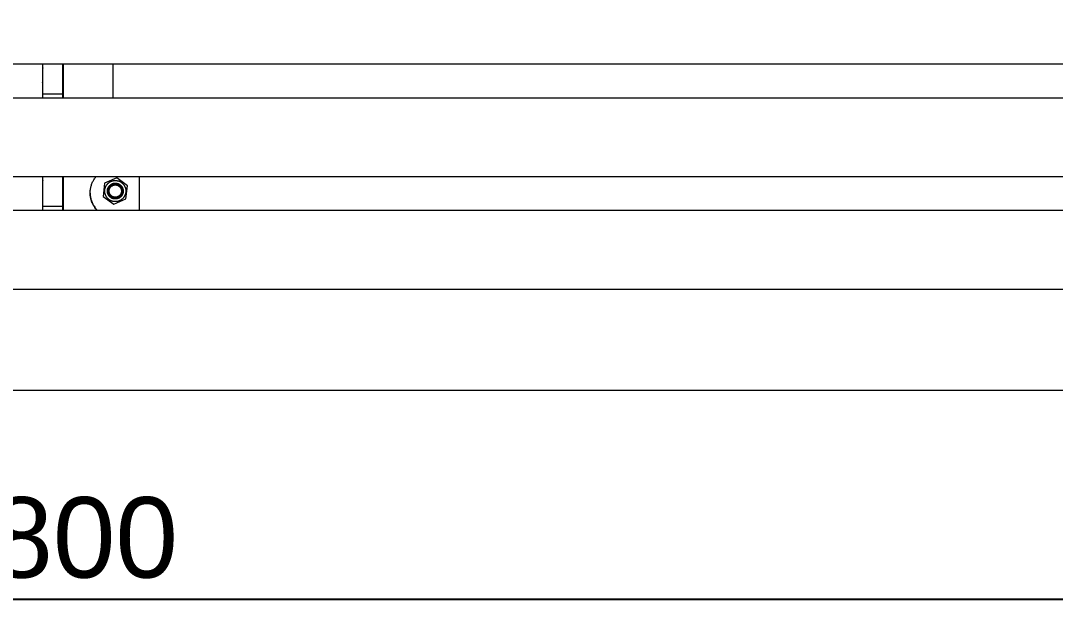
# Model space of a CAD drawing. Header units: millimetres. Extents: x -213 to 4577, y -424 to 2634.
# Drawn here: x 1015 to 1529, y 560 to 857 of the extents above; entities that cross this region are included whole.
import ezdxf

# ---------------------------------------------------------------- set-up
doc = ezdxf.new("R2010")
doc.units = ezdxf.units.MM
doc.layers.add('ZANO_R', color=7, linetype='Continuous', lineweight=0)
doc.layers.add('ZANO_W', color=1, linetype='Continuous', lineweight=0)
doc.styles.add('Arial', font='arial.ttf')
doc.styles.get("Standard").update_dxf_attribs({"font": 'ARIALUNI.TTF'})
doc.dimstyles.new('pl i ang', dxfattribs={"dimtxt": 50, "dimasz": 50, "dimexe": 1.25, "dimexo": 0.625, "dimgap": 10, "dimtad": 1, "dimtoh": 1, "dimtxsty": 'Standard', "dimcen": 2.5, "dimclrd": 1, "dimclre": 1, "dimclrt": 1, "dimadec": 0, "dimazin": 0, "dimtfac": 1, "dimtmove": 0, "dimatfit": 3, "dimfxl": 1, "dimarcsym": 1})

# ---------------------------------------------------------------- blocks, each defined once
blk = doc.blocks.new('*D433')
at = {"layer": 'ZANO_W', "color": 1, "lineweight": -2}
for p, q in [((130.92, 716.54), (130.92, 559.66)), ((1930.92, 716.44), (1930.92, 559.66)), ((170.92, 569.66), (1890.92, 569.66))]:
    blk.add_line(p, q, dxfattribs=at)
at = {"layer": 'ZANO_W', "color": 1}
for points in [[(170.92, 576.33), (170.92, 563), (130.92, 569.66)], [(1890.92, 563), (1890.92, 576.33), (1930.92, 569.66)]]:
    blk.add_solid(points, dxfattribs=at)
at = {"layer": 'ZANO_W', "color": 1, "insert": (1030.92, 600.09), "char_height": 40, "attachment_point": 5, "style": 'Arial'}
blk.add_mtext('1800', dxfattribs=at)

msp = doc.modelspace()

# ---------------------------------------------------------------- linework, layer by layer
at = {"layer": 'ZANO_R'}
for p, q in [((1927.92, 835.44), (133.92, 835.44)), ((1025.72, 835.44), (1025.72, 818.82)), ((1025.92, 833.64), (1025.92, 835.44)), ((1025.92, 833.64), (1025.92, 833.51)), ((1025.92, 823.52), (1025.92, 833.51)), ((1035.92, 833.64), (1035.92, 835.44)), ((1035.92, 833.51), (1035.92, 833.64)), ((1035.92, 823.52), (1035.92, 833.51)), ((1036.12, 818.82), (1036.12, 835.44)), ((1060.92, 818.82), (1060.92, 835.44)), ((1025.72, 826.44), (1025.74, 826.46)), ((1025.74, 826.46), (1025.77, 826.48)), ((1025.77, 826.48), (1025.79, 826.5)), ((1025.79, 826.5), (1025.82, 826.52)), ((1025.82, 826.52), (1025.84, 826.54)), ((1025.84, 826.54), (1025.87, 826.56)), ((1025.87, 826.56), (1025.89, 826.58)), ((1025.89, 826.58), (1025.92, 826.59)), ((1025.92, 820.65), (1025.92, 823.52)), ((1035.92, 826.59), (1035.95, 826.58)), ((1035.92, 820.65), (1035.92, 823.52)), ((1035.95, 826.58), (1035.97, 826.56)), ((1035.97, 826.56), (1036, 826.54)), ((1036, 826.54), (1036.03, 826.52)), ((1036.03, 826.52), (1036.05, 826.5)), ((1036.05, 826.5), (1036.07, 826.48)), ((1036.07, 826.48), (1036.1, 826.46)), ((1036.1, 826.46), (1036.12, 826.44)), ((133.92, 818.82), (1927.92, 818.82)), ((1025.92, 818.82), (1025.92, 820.65)), ((1035.92, 820.65), (1025.92, 820.65)), ((1035.92, 818.82), (1035.92, 820.65)), ((1927.92, 779.49), (133.92, 779.49)), ((1025.72, 779.49), (1025.72, 762.87)), ((1025.92, 777.71), (1025.92, 779.49)), ((1025.92, 777.71), (1025.92, 777.58)), ((1025.92, 767.59), (1025.92, 777.58)), ((1035.92, 777.71), (1035.92, 779.49)), ((1035.92, 777.58), (1035.92, 777.71)), ((1035.92, 767.59), (1035.92, 777.58)), ((1036.12, 762.87), (1036.12, 779.49)), ((1050.16, 775.75), (1050.32, 776.15)), ((1050.32, 776.15), (1050.49, 776.55)), ((1050.49, 776.55), (1050.67, 776.95)), ((1050.67, 776.95), (1050.86, 777.33)), ((1050.86, 777.33), (1051.07, 777.71)), ((1051.07, 777.71), (1051.29, 778.09)), ((1051.29, 778.09), (1051.53, 778.45)), ((1051.53, 778.45), (1051.78, 778.81)), ((1051.78, 778.81), (1052.04, 779.15)), ((1052.04, 779.15), (1052.31, 779.49)), ((1056.62, 776.32), (1055.91, 769.79)), ((1062.64, 778.97), (1056.62, 776.32)), ((1058.11, 776.05), (1058.24, 776.18)), ((1058.24, 776.18), (1058.37, 776.3)), ((1058.37, 776.3), (1058.51, 776.43)), ((1058.51, 776.43), (1058.65, 776.54)), ((1058.65, 776.54), (1058.79, 776.65)), ((1058.79, 776.65), (1058.94, 776.76)), ((1058.94, 776.76), (1059.09, 776.86)), ((1059.09, 776.86), (1059.24, 776.95)), ((1059.24, 776.95), (1059.4, 777.04)), ((1059.4, 777.04), (1059.56, 777.13)), ((1059.56, 777.13), (1059.72, 777.2)), ((1059.72, 777.2), (1059.89, 777.28)), ((1059.89, 777.28), (1060.06, 777.35)), ((1060.06, 777.35), (1060.23, 777.41)), ((1060.23, 777.41), (1060.4, 777.46)), ((1060.4, 777.46), (1060.58, 777.51)), ((1060.52, 776.12), (1060.65, 776.16)), ((1060.58, 777.51), (1060.75, 777.55)), ((1060.65, 776.16), (1060.78, 776.21)), ((1060.75, 777.55), (1060.93, 777.59)), ((1060.78, 776.21), (1060.91, 776.24)), ((1060.91, 776.24), (1061.04, 776.28)), ((1060.93, 777.59), (1061.11, 777.62)), ((1061.04, 776.28), (1061.18, 776.3)), ((1061.11, 777.62), (1061.29, 777.65)), ((1061.18, 776.3), (1061.31, 776.33)), ((1061.29, 777.65), (1061.47, 777.67)), ((1061.31, 776.33), (1061.45, 776.35)), ((1061.45, 776.35), (1061.58, 776.36)), ((1061.47, 777.67), (1061.65, 777.68)), ((1061.58, 776.36), (1061.72, 776.37)), ((1061.65, 777.68), (1061.83, 777.69)), ((1061.72, 776.37), (1061.85, 776.37)), ((1061.83, 777.69), (1062.01, 777.69)), ((1061.85, 776.37), (1061.99, 776.37)), ((1061.99, 776.37), (1062.12, 776.37)), ((1062.01, 777.69), (1062.19, 777.68)), ((1062.12, 776.37), (1062.26, 776.36)), ((1062.19, 777.68), (1062.37, 777.67)), ((1062.26, 776.36), (1062.39, 776.35)), ((1062.37, 777.67), (1062.55, 777.65)), ((1062.39, 776.35), (1062.53, 776.33)), ((1062.53, 776.33), (1062.66, 776.3)), ((1062.55, 777.65), (1062.73, 777.62)), ((1067.93, 775.08), (1062.64, 778.97)), ((1062.66, 776.3), (1062.8, 776.28)), ((1062.73, 777.62), (1062.91, 777.59)), ((1062.8, 776.28), (1062.93, 776.24)), ((1062.91, 777.59), (1063.09, 777.56)), ((1062.93, 776.24), (1063.06, 776.21)), ((1063.06, 776.21), (1063.19, 776.16)), ((1063.09, 777.56), (1063.26, 777.51)), ((1063.19, 776.16), (1063.32, 776.12)), ((1063.26, 777.51), (1063.44, 777.46)), ((1063.44, 777.46), (1063.61, 777.41)), ((1063.61, 777.41), (1063.78, 777.35)), ((1063.78, 777.35), (1063.95, 777.28)), ((1063.95, 777.28), (1064.12, 777.21)), ((1064.12, 777.21), (1064.28, 777.13)), ((1064.28, 777.13), (1064.44, 777.04)), ((1064.44, 777.04), (1064.6, 776.95)), ((1064.6, 776.95), (1064.75, 776.86)), ((1064.75, 776.86), (1064.9, 776.76)), ((1064.9, 776.76), (1065.05, 776.65)), ((1065.05, 776.65), (1065.19, 776.54)), ((1065.19, 776.54), (1065.33, 776.43)), ((1065.33, 776.43), (1065.47, 776.31)), ((1065.47, 776.31), (1065.6, 776.18)), ((1065.6, 776.18), (1065.73, 776.05)), ((1073.92, 762.87), (1073.92, 779.49)), ((1049.42, 771.5), (1049.43, 771.93)), ((1049.43, 771.07), (1049.42, 771.5)), ((1049.42, 771.41), (1049.44, 770.98)), ((1049.43, 771.93), (1049.45, 772.37)), ((1049.45, 770.63), (1049.43, 771.07)), ((1049.45, 772.37), (1049.49, 772.8)), ((1049.49, 772.8), (1049.54, 773.23)), ((1049.54, 773.23), (1049.61, 773.66)), ((1049.61, 773.66), (1049.69, 774.08)), ((1049.69, 774.08), (1049.79, 774.51)), ((1049.79, 774.51), (1049.9, 774.92)), ((1049.9, 774.92), (1050.02, 775.34)), ((1050.02, 775.34), (1050.16, 775.75)), ((1056.67, 772.62), (1056.68, 772.8)), ((1056.67, 772.44), (1056.67, 772.62)), ((1056.67, 772.25), (1056.67, 772.44)), ((1056.68, 772.07), (1056.67, 772.25)), ((1056.68, 772.8), (1056.7, 772.98)), ((1056.7, 771.89), (1056.68, 772.07)), ((1056.7, 772.98), (1056.72, 773.16)), ((1056.72, 771.71), (1056.7, 771.89)), ((1056.72, 773.16), (1056.75, 773.34)), ((1056.75, 771.53), (1056.72, 771.71)), ((1056.75, 773.34), (1056.78, 773.52)), ((1056.78, 771.36), (1056.75, 771.53)), ((1056.78, 773.52), (1056.82, 773.69)), ((1056.82, 771.18), (1056.78, 771.36)), ((1056.82, 773.69), (1056.87, 773.87)), ((1056.87, 771), (1056.82, 771.18)), ((1056.87, 773.87), (1056.92, 774.04)), ((1056.92, 770.83), (1056.87, 771)), ((1056.92, 774.04), (1056.98, 774.21)), ((1056.98, 774.21), (1057.04, 774.38)), ((1057.04, 774.38), (1057.11, 774.55)), ((1057.11, 774.55), (1057.19, 774.71)), ((1057.19, 774.71), (1057.27, 774.88)), ((1057.27, 774.88), (1057.36, 775.03)), ((1057.36, 775.03), (1057.45, 775.19)), ((1057.45, 775.19), (1057.55, 775.34)), ((1057.55, 775.34), (1057.65, 775.49)), ((1057.65, 775.49), (1057.76, 775.64)), ((1057.76, 775.64), (1057.87, 775.78)), ((1057.87, 775.78), (1057.99, 775.92)), ((1057.98, 772.44), (1057.99, 772.57)), ((1057.99, 772.3), (1057.98, 772.44)), ((1057.99, 775.92), (1058.11, 776.05)), ((1057.99, 772.71), (1058, 772.84)), ((1057.99, 772.57), (1057.99, 772.71)), ((1057.99, 772.16), (1057.99, 772.3)), ((1058, 772.03), (1057.99, 772.16)), ((1058, 772.84), (1058.02, 772.98)), ((1058.02, 771.89), (1058, 772.03)), ((1058.02, 772.98), (1058.04, 773.11)), ((1058.04, 771.76), (1058.02, 771.89)), ((1058.04, 773.11), (1058.07, 773.25)), ((1058.07, 771.63), (1058.04, 771.76)), ((1058.07, 773.25), (1058.1, 773.38)), ((1058.1, 771.49), (1058.07, 771.63)), ((1058.1, 773.38), (1058.13, 773.51)), ((1058.13, 771.36), (1058.1, 771.49)), ((1058.13, 773.51), (1058.17, 773.64)), ((1058.17, 771.23), (1058.13, 771.36)), ((1058.17, 773.64), (1058.22, 773.77)), ((1058.22, 771.1), (1058.17, 771.23)), ((1058.22, 773.77), (1058.26, 773.9)), ((1058.26, 770.98), (1058.22, 771.1)), ((1058.26, 773.9), (1058.32, 774.02)), ((1058.32, 774.02), (1058.37, 774.14)), ((1058.37, 774.14), (1058.43, 774.27)), ((1058.43, 772.68), (1058.42, 772.56)), ((1058.42, 772.56), (1058.42, 772.44)), ((1058.42, 772.44), (1058.42, 772.32)), ((1058.42, 772.32), (1058.43, 772.19)), ((1058.43, 774.27), (1058.5, 774.39)), ((1058.44, 772.8), (1058.43, 772.68)), ((1058.43, 772.19), (1058.44, 772.07)), ((1058.45, 772.92), (1058.44, 772.8)), ((1058.44, 772.07), (1058.45, 771.95)), ((1058.47, 773.04), (1058.45, 772.92)), ((1058.45, 771.95), (1058.47, 771.83)), ((1058.5, 773.16), (1058.47, 773.04)), ((1058.47, 771.83), (1058.5, 771.72)), ((1058.5, 774.39), (1058.57, 774.5)), ((1058.52, 773.27), (1058.5, 773.16)), ((1058.5, 771.72), (1058.52, 771.6)), ((1058.55, 773.39), (1058.52, 773.27)), ((1058.52, 771.6), (1058.55, 771.48)), ((1058.59, 773.51), (1058.55, 773.39)), ((1058.55, 771.48), (1058.59, 771.37)), ((1058.57, 774.5), (1058.64, 774.62)), ((1058.63, 773.62), (1058.59, 773.51)), ((1058.59, 771.37), (1058.63, 771.25)), ((1058.67, 773.73), (1058.63, 773.62)), ((1058.63, 771.25), (1058.67, 771.14)), ((1058.64, 774.62), (1058.72, 774.73)), ((1058.72, 773.84), (1058.67, 773.73)), ((1058.67, 771.14), (1058.72, 771.03)), ((1058.72, 774.73), (1058.8, 774.84)), ((1058.77, 773.95), (1058.72, 773.84)), ((1058.72, 771.03), (1058.77, 770.92)), ((1058.82, 774.06), (1058.77, 773.95)), ((1058.8, 774.84), (1058.88, 774.94)), ((1058.88, 774.17), (1058.82, 774.06)), ((1058.86, 772.54), (1058.87, 772.65)), ((1058.86, 772.44), (1058.86, 772.54)), ((1058.86, 772.33), (1058.86, 772.44)), ((1058.87, 772.22), (1058.86, 772.33)), ((1058.87, 772.75), (1058.89, 772.86)), ((1058.87, 772.65), (1058.87, 772.75)), ((1058.88, 772.12), (1058.87, 772.22)), ((1058.88, 774.94), (1058.97, 775.05)), ((1058.94, 774.27), (1058.88, 774.17)), ((1058.89, 772.01), (1058.88, 772.12)), ((1058.89, 772.86), (1058.9, 772.96)), ((1058.9, 771.91), (1058.89, 772.01)), ((1058.9, 772.96), (1058.92, 773.07)), ((1058.92, 771.81), (1058.9, 771.91)), ((1058.92, 773.07), (1058.95, 773.17)), ((1058.95, 771.7), (1058.92, 771.81)), ((1059.01, 774.37), (1058.94, 774.27)), ((1058.95, 773.17), (1058.97, 773.27)), ((1058.97, 771.6), (1058.95, 771.7)), ((1058.97, 775.05), (1059.07, 775.15)), ((1058.97, 773.27), (1059.01, 773.37)), ((1059.01, 771.5), (1058.97, 771.6)), ((1059.07, 774.47), (1059.01, 774.37)), ((1059.01, 773.37), (1059.04, 773.47)), ((1059.04, 771.4), (1059.01, 771.5)), ((1059.04, 773.47), (1059.08, 773.57)), ((1059.08, 771.3), (1059.04, 771.4)), ((1059.07, 775.15), (1059.16, 775.24)), ((1059.15, 774.57), (1059.07, 774.47)), ((1059.08, 773.57), (1059.12, 773.67)), ((1059.12, 771.2), (1059.08, 771.3)), ((1059.12, 773.67), (1059.16, 773.76)), ((1059.16, 771.11), (1059.12, 771.2)), ((1059.22, 774.67), (1059.15, 774.57)), ((1059.16, 775.24), (1059.26, 775.34)), ((1059.16, 773.76), (1059.21, 773.86)), ((1059.21, 771.01), (1059.16, 771.11)), ((1059.21, 773.86), (1059.26, 773.95)), ((1059.26, 770.92), (1059.21, 771.01)), ((1059.3, 774.76), (1059.22, 774.67)), ((1059.26, 775.34), (1059.36, 775.43)), ((1059.26, 773.95), (1059.31, 774.04)), ((1059.38, 774.85), (1059.3, 774.76)), ((1059.31, 774.04), (1059.37, 774.13)), ((1059.36, 775.43), (1059.47, 775.51)), ((1059.37, 774.13), (1059.43, 774.22)), ((1059.47, 774.93), (1059.38, 774.85)), ((1059.43, 774.22), (1059.49, 774.3)), ((1059.47, 775.51), (1059.57, 775.6)), ((1059.55, 775.02), (1059.47, 774.93)), ((1059.49, 774.3), (1059.56, 774.39)), ((1059.65, 775.1), (1059.55, 775.02)), ((1059.56, 774.39), (1059.63, 774.47)), ((1059.57, 775.6), (1059.68, 775.68)), ((1059.63, 774.47), (1059.7, 774.54)), ((1059.74, 775.17), (1059.65, 775.1)), ((1059.68, 775.68), (1059.8, 775.75)), ((1059.7, 774.54), (1059.77, 774.62)), ((1059.83, 775.25), (1059.74, 775.17)), ((1059.77, 774.62), (1059.85, 774.69)), ((1059.8, 775.75), (1059.91, 775.82)), ((1059.93, 775.32), (1059.83, 775.25)), ((1059.85, 774.69), (1059.93, 774.76)), ((1059.91, 775.82), (1060.03, 775.89)), ((1060.03, 775.38), (1059.93, 775.32)), ((1059.93, 774.76), (1060.01, 774.83)), ((1060.01, 774.83), (1060.09, 774.9)), ((1060.03, 775.89), (1060.15, 775.95)), ((1060.14, 775.45), (1060.03, 775.38)), ((1060.09, 774.9), (1060.18, 774.96)), ((1060.24, 775.51), (1060.14, 775.45)), ((1060.15, 775.95), (1060.27, 776.01)), ((1060.18, 774.96), (1060.27, 775.02)), ((1060.35, 775.56), (1060.24, 775.51)), ((1060.27, 776.01), (1060.4, 776.07)), ((1060.27, 775.02), (1060.36, 775.07)), ((1060.46, 775.62), (1060.35, 775.56)), ((1060.36, 775.07), (1060.45, 775.12)), ((1060.4, 776.07), (1060.52, 776.12)), ((1060.45, 775.12), (1060.54, 775.17)), ((1060.57, 775.66), (1060.46, 775.62)), ((1060.54, 775.17), (1060.64, 775.22)), ((1060.68, 775.71), (1060.57, 775.66)), ((1060.64, 775.22), (1060.74, 775.26)), ((1060.79, 775.75), (1060.68, 775.71)), ((1060.74, 775.26), (1060.83, 775.3)), ((1060.91, 775.79), (1060.79, 775.75)), ((1060.83, 775.3), (1060.93, 775.34)), ((1061.02, 775.82), (1060.91, 775.79)), ((1060.93, 775.34), (1061.03, 775.37)), ((1061.14, 775.85), (1061.02, 775.82)), ((1061.03, 775.37), (1061.14, 775.4)), ((1061.26, 775.87), (1061.14, 775.85)), ((1061.14, 775.4), (1061.24, 775.42)), ((1061.24, 775.42), (1061.34, 775.44)), ((1061.38, 775.89), (1061.26, 775.87)), ((1061.34, 775.44), (1061.45, 775.46)), ((1061.5, 775.91), (1061.38, 775.89)), ((1061.45, 775.46), (1061.55, 775.48)), ((1061.62, 775.92), (1061.5, 775.91)), ((1061.55, 775.48), (1061.66, 775.49)), ((1061.74, 775.93), (1061.62, 775.92)), ((1061.66, 775.49), (1061.76, 775.5)), ((1061.86, 775.94), (1061.74, 775.93)), ((1061.76, 775.5), (1061.87, 775.5)), ((1061.98, 775.94), (1061.86, 775.94)), ((1061.87, 775.5), (1061.97, 775.5)), ((1061.97, 775.5), (1062.08, 775.5)), ((1062.1, 775.93), (1061.98, 775.94)), ((1062.08, 775.5), (1062.18, 775.49)), ((1062.22, 775.92), (1062.1, 775.93)), ((1062.18, 775.49), (1062.29, 775.48)), ((1062.34, 775.91), (1062.22, 775.92)), ((1062.29, 775.48), (1062.39, 775.46)), ((1062.46, 775.89), (1062.34, 775.91)), ((1062.39, 775.46), (1062.5, 775.44)), ((1062.58, 775.87), (1062.46, 775.89)), ((1062.5, 775.44), (1062.6, 775.42)), ((1062.7, 775.85), (1062.58, 775.87)), ((1062.6, 775.42), (1062.7, 775.4)), ((1062.82, 775.82), (1062.7, 775.85)), ((1062.7, 775.4), (1062.81, 775.37)), ((1062.81, 775.37), (1062.91, 775.34)), ((1062.93, 775.79), (1062.82, 775.82)), ((1062.91, 775.34), (1063.01, 775.3)), ((1063.05, 775.75), (1062.93, 775.79)), ((1063.01, 775.3), (1063.1, 775.26)), ((1063.16, 775.71), (1063.05, 775.75)), ((1063.1, 775.26), (1063.2, 775.22)), ((1063.27, 775.66), (1063.16, 775.71)), ((1063.2, 775.22), (1063.3, 775.17)), ((1063.38, 775.62), (1063.27, 775.66)), ((1063.3, 775.17), (1063.39, 775.12)), ((1063.32, 776.12), (1063.44, 776.07)), ((1063.49, 775.56), (1063.38, 775.62)), ((1063.39, 775.12), (1063.48, 775.07)), ((1063.44, 776.07), (1063.57, 776.01)), ((1063.48, 775.07), (1063.57, 775.02)), ((1063.6, 775.51), (1063.49, 775.56)), ((1063.57, 776.01), (1063.69, 775.95)), ((1063.57, 775.02), (1063.66, 774.96)), ((1063.71, 775.45), (1063.6, 775.51)), ((1063.66, 774.96), (1063.75, 774.9)), ((1063.69, 775.95), (1063.81, 775.89)), ((1063.81, 775.38), (1063.71, 775.45)), ((1063.75, 774.9), (1063.83, 774.83)), ((1063.81, 775.89), (1063.93, 775.82)), ((1063.91, 775.32), (1063.81, 775.38)), ((1063.83, 774.83), (1063.91, 774.76)), ((1064.01, 775.25), (1063.91, 775.32)), ((1063.91, 774.76), (1063.99, 774.69)), ((1063.93, 775.82), (1064.04, 775.75)), ((1063.99, 774.69), (1064.07, 774.62)), ((1064.1, 775.17), (1064.01, 775.25)), ((1064.04, 775.75), (1064.16, 775.68)), ((1064.07, 774.62), (1064.14, 774.55)), ((1064.2, 775.1), (1064.1, 775.17)), ((1064.14, 774.55), (1064.21, 774.47)), ((1064.16, 775.68), (1064.27, 775.6)), ((1064.29, 775.02), (1064.2, 775.1)), ((1064.21, 774.47), (1064.28, 774.39)), ((1064.27, 775.6), (1064.38, 775.52)), ((1064.28, 774.39), (1064.35, 774.31)), ((1064.37, 774.93), (1064.29, 775.02)), ((1064.35, 774.31), (1064.41, 774.22)), ((1064.46, 774.85), (1064.37, 774.93)), ((1064.38, 775.52), (1064.48, 775.43)), ((1064.41, 774.22), (1064.47, 774.13)), ((1064.54, 774.76), (1064.46, 774.85)), ((1064.47, 774.13), (1064.53, 774.04)), ((1064.48, 775.43), (1064.58, 775.34)), ((1064.53, 774.04), (1064.58, 773.95)), ((1064.62, 774.67), (1064.54, 774.76)), ((1064.58, 775.34), (1064.68, 775.25)), ((1064.58, 773.95), (1064.63, 773.86)), ((1064.63, 771.01), (1064.58, 770.92)), ((1064.69, 774.57), (1064.62, 774.67)), ((1064.63, 773.86), (1064.68, 773.77)), ((1064.68, 771.11), (1064.63, 771.01)), ((1064.68, 775.25), (1064.78, 775.15)), ((1064.68, 773.77), (1064.72, 773.67)), ((1064.72, 771.2), (1064.68, 771.11)), ((1064.77, 774.48), (1064.69, 774.57)), ((1064.72, 773.67), (1064.77, 773.57)), ((1064.77, 771.3), (1064.72, 771.2)), ((1064.84, 774.38), (1064.77, 774.48)), ((1064.77, 773.57), (1064.8, 773.47)), ((1064.8, 771.4), (1064.77, 771.3)), ((1064.78, 775.15), (1064.87, 775.05)), ((1064.8, 773.47), (1064.84, 773.37)), ((1064.84, 771.5), (1064.8, 771.4)), ((1064.9, 774.27), (1064.84, 774.38)), ((1064.84, 773.37), (1064.87, 773.27)), ((1064.87, 771.6), (1064.84, 771.5)), ((1064.87, 775.05), (1064.96, 774.95)), ((1064.87, 773.27), (1064.89, 773.17)), ((1064.89, 771.7), (1064.87, 771.6)), ((1064.89, 773.17), (1064.92, 773.07)), ((1064.92, 771.81), (1064.89, 771.7)), ((1064.96, 774.17), (1064.9, 774.27)), ((1064.92, 773.07), (1064.94, 772.96)), ((1064.94, 771.91), (1064.92, 771.81)), ((1064.94, 772.96), (1064.95, 772.86)), ((1064.95, 772.02), (1064.94, 771.91)), ((1064.95, 772.86), (1064.97, 772.75)), ((1064.97, 772.12), (1064.95, 772.02)), ((1064.96, 774.95), (1065.04, 774.84)), ((1065.02, 774.06), (1064.96, 774.17)), ((1064.97, 772.75), (1064.98, 772.65)), ((1064.98, 772.23), (1064.97, 772.12)), ((1064.98, 772.65), (1064.98, 772.54)), ((1064.98, 772.54), (1064.98, 772.44)), ((1064.98, 772.44), (1064.98, 772.33)), ((1064.98, 772.33), (1064.98, 772.23)), ((1065.07, 773.96), (1065.02, 774.06)), ((1065.04, 774.84), (1065.12, 774.73)), ((1065.12, 773.85), (1065.07, 773.96)), ((1065.07, 770.92), (1065.13, 771.03)), ((1065.12, 774.73), (1065.2, 774.62)), ((1065.17, 773.73), (1065.12, 773.85)), ((1065.13, 771.03), (1065.17, 771.14)), ((1065.21, 773.62), (1065.17, 773.73)), ((1065.17, 771.14), (1065.21, 771.25)), ((1065.2, 774.62), (1065.27, 774.5)), ((1065.25, 773.51), (1065.21, 773.62)), ((1065.21, 771.25), (1065.25, 771.37)), ((1065.29, 773.39), (1065.25, 773.51)), ((1065.25, 771.37), (1065.29, 771.48)), ((1065.27, 774.5), (1065.34, 774.39)), ((1065.32, 773.28), (1065.29, 773.39)), ((1065.29, 771.48), (1065.32, 771.6)), ((1065.35, 773.16), (1065.32, 773.28)), ((1065.32, 771.6), (1065.35, 771.72)), ((1065.34, 774.39), (1065.41, 774.27)), ((1065.37, 773.04), (1065.35, 773.16)), ((1065.35, 771.72), (1065.37, 771.84)), ((1065.39, 772.92), (1065.37, 773.04)), ((1065.37, 771.84), (1065.39, 771.96)), ((1065.4, 772.8), (1065.39, 772.92)), ((1065.39, 771.96), (1065.4, 772.08)), ((1065.41, 772.68), (1065.4, 772.8)), ((1065.4, 772.08), (1065.41, 772.2)), ((1065.41, 774.27), (1065.47, 774.15)), ((1065.42, 772.56), (1065.41, 772.68)), ((1065.41, 772.2), (1065.42, 772.32)), ((1065.42, 772.44), (1065.42, 772.56)), ((1065.42, 772.32), (1065.42, 772.44)), ((1065.47, 774.15), (1065.53, 774.02)), ((1065.53, 774.02), (1065.58, 773.9)), ((1065.58, 773.9), (1065.63, 773.77)), ((1065.63, 771.11), (1065.58, 770.98)), ((1065.63, 773.77), (1065.67, 773.64)), ((1065.67, 771.23), (1065.63, 771.11)), ((1065.67, 773.64), (1065.71, 773.51)), ((1065.71, 771.36), (1065.67, 771.23)), ((1065.71, 773.51), (1065.74, 773.38)), ((1065.74, 771.5), (1065.71, 771.36)), ((1065.73, 776.05), (1065.85, 775.92)), ((1065.74, 773.38), (1065.77, 773.25)), ((1065.77, 771.63), (1065.74, 771.5)), ((1065.77, 773.25), (1065.8, 773.11)), ((1065.8, 771.76), (1065.77, 771.63)), ((1065.8, 773.11), (1065.82, 772.98)), ((1065.82, 771.9), (1065.8, 771.76)), ((1065.82, 772.98), (1065.84, 772.84)), ((1065.84, 772.03), (1065.82, 771.9)), ((1065.84, 772.84), (1065.85, 772.71)), ((1065.85, 772.17), (1065.84, 772.03)), ((1065.85, 775.92), (1065.97, 775.78)), ((1065.85, 772.71), (1065.86, 772.57)), ((1065.86, 772.3), (1065.85, 772.17)), ((1065.86, 772.57), (1065.86, 772.44)), ((1065.86, 772.44), (1065.86, 772.3)), ((1065.97, 775.78), (1066.08, 775.64)), ((1066.08, 775.64), (1066.19, 775.49)), ((1066.19, 775.49), (1066.29, 775.35)), ((1066.29, 775.35), (1066.39, 775.19)), ((1066.39, 775.19), (1066.48, 775.04)), ((1066.48, 775.04), (1066.57, 774.88)), ((1066.57, 774.88), (1066.65, 774.72)), ((1066.65, 774.72), (1066.73, 774.55)), ((1066.73, 774.55), (1066.8, 774.38)), ((1066.8, 774.38), (1066.86, 774.21)), ((1066.86, 774.21), (1066.92, 774.04)), ((1066.92, 774.04), (1066.97, 773.87)), ((1066.97, 771.01), (1066.92, 770.83)), ((1066.97, 773.87), (1067.02, 773.69)), ((1067.02, 771.18), (1066.97, 771.01)), ((1067.02, 773.69), (1067.06, 773.52)), ((1067.06, 771.36), (1067.02, 771.18)), ((1067.06, 773.52), (1067.09, 773.34)), ((1067.09, 771.54), (1067.06, 771.36)), ((1067.09, 773.34), (1067.12, 773.16)), ((1067.12, 771.72), (1067.09, 771.54)), ((1067.12, 773.16), (1067.14, 772.98)), ((1067.14, 771.9), (1067.12, 771.72)), ((1067.14, 772.98), (1067.16, 772.8)), ((1067.16, 772.08), (1067.14, 771.9)), ((1067.16, 772.8), (1067.17, 772.62)), ((1067.17, 772.26), (1067.16, 772.08)), ((1067.17, 772.62), (1067.17, 772.44)), ((1067.17, 772.44), (1067.17, 772.26)), ((1067.22, 768.55), (1067.93, 775.08)), ((1025.92, 764.72), (1025.92, 767.59)), ((1035.92, 764.72), (1035.92, 767.59)), ((1049.44, 770.98), (1049.47, 770.55)), ((1049.49, 770.2), (1049.45, 770.63)), ((1049.47, 770.55), (1049.52, 770.12)), ((1049.54, 769.77), (1049.49, 770.2)), ((1049.52, 770.12), (1049.58, 769.69)), ((1049.61, 769.34), (1049.54, 769.77)), ((1049.58, 769.69), (1049.66, 769.27)), ((1049.69, 768.92), (1049.61, 769.34)), ((1049.66, 769.27), (1049.75, 768.84)), ((1049.79, 768.49), (1049.69, 768.92)), ((1049.75, 768.84), (1049.85, 768.42)), ((1049.9, 768.08), (1049.79, 768.49)), ((1049.85, 768.42), (1049.97, 768.01)), ((1050.03, 767.66), (1049.9, 768.08)), ((1049.97, 768.01), (1050.11, 767.6)), ((1050.17, 767.25), (1050.03, 767.66)), ((1050.11, 767.6), (1050.26, 767.19)), ((1050.33, 766.85), (1050.17, 767.25)), ((1050.26, 767.19), (1050.42, 766.79)), ((1050.49, 766.45), (1050.33, 766.85)), ((1050.42, 766.79), (1050.6, 766.39)), ((1050.68, 766.05), (1050.49, 766.45)), ((1050.6, 766.39), (1050.79, 766)), ((1050.87, 765.67), (1050.68, 766.05)), ((1050.79, 766), (1050.99, 765.62)), ((1055.91, 769.79), (1061.21, 765.91)), ((1056.98, 770.66), (1056.92, 770.83)), ((1057.05, 770.49), (1056.98, 770.66)), ((1057.12, 770.32), (1057.05, 770.49)), ((1057.19, 770.16), (1057.12, 770.32)), ((1057.27, 770), (1057.19, 770.16)), ((1057.36, 769.84), (1057.27, 770)), ((1057.45, 769.68), (1057.36, 769.84)), ((1057.55, 769.53), (1057.45, 769.68)), ((1057.65, 769.38), (1057.55, 769.53)), ((1057.76, 769.23), (1057.65, 769.38)), ((1057.87, 769.09), (1057.76, 769.23)), ((1057.99, 768.95), (1057.87, 769.09)), ((1058.11, 768.82), (1057.99, 768.95)), ((1058.24, 768.69), (1058.11, 768.82)), ((1058.37, 768.57), (1058.24, 768.69)), ((1058.32, 770.85), (1058.26, 770.98)), ((1058.37, 770.73), (1058.32, 770.85)), ((1058.44, 770.61), (1058.37, 770.73)), ((1058.51, 768.45), (1058.37, 768.57)), ((1058.5, 770.49), (1058.44, 770.61)), ((1058.57, 770.37), (1058.5, 770.49)), ((1058.65, 768.33), (1058.51, 768.45)), ((1058.64, 770.26), (1058.57, 770.37)), ((1058.72, 770.14), (1058.64, 770.26)), ((1058.79, 768.22), (1058.65, 768.33)), ((1058.8, 770.03), (1058.72, 770.14)), ((1058.77, 770.92), (1058.82, 770.81)), ((1058.94, 768.12), (1058.79, 768.22)), ((1058.89, 769.93), (1058.8, 770.03)), ((1058.82, 770.81), (1058.88, 770.7)), ((1058.88, 770.7), (1058.94, 770.6)), ((1058.97, 769.83), (1058.89, 769.93)), ((1058.94, 770.6), (1059.01, 770.5)), ((1059.09, 768.02), (1058.94, 768.12)), ((1059.07, 769.72), (1058.97, 769.83)), ((1059.01, 770.5), (1059.08, 770.4)), ((1059.16, 769.63), (1059.07, 769.72)), ((1059.08, 770.4), (1059.15, 770.3)), ((1059.24, 767.92), (1059.09, 768.02)), ((1059.15, 770.3), (1059.22, 770.21)), ((1059.26, 769.53), (1059.16, 769.63)), ((1059.22, 770.21), (1059.3, 770.12)), ((1059.4, 767.83), (1059.24, 767.92)), ((1059.31, 770.83), (1059.26, 770.92)), ((1059.36, 769.44), (1059.26, 769.53)), ((1059.3, 770.12), (1059.38, 770.03)), ((1059.37, 770.74), (1059.31, 770.83)), ((1059.47, 769.36), (1059.36, 769.44)), ((1059.43, 770.65), (1059.37, 770.74)), ((1059.38, 770.03), (1059.47, 769.94)), ((1059.56, 767.75), (1059.4, 767.83)), ((1059.49, 770.57), (1059.43, 770.65)), ((1059.47, 769.94), (1059.56, 769.86)), ((1059.57, 769.27), (1059.47, 769.36)), ((1059.56, 770.49), (1059.49, 770.57)), ((1059.63, 770.41), (1059.56, 770.49)), ((1059.56, 769.86), (1059.65, 769.78)), ((1059.73, 767.67), (1059.56, 767.75)), ((1059.69, 769.2), (1059.57, 769.27)), ((1059.7, 770.33), (1059.63, 770.41)), ((1059.65, 769.78), (1059.74, 769.7)), ((1059.8, 769.12), (1059.69, 769.2)), ((1059.77, 770.25), (1059.7, 770.33)), ((1059.89, 767.59), (1059.73, 767.67)), ((1059.74, 769.7), (1059.84, 769.63)), ((1059.85, 770.18), (1059.77, 770.25)), ((1059.91, 769.05), (1059.8, 769.12)), ((1059.84, 769.63), (1059.93, 769.56)), ((1059.93, 770.11), (1059.85, 770.18)), ((1060.06, 767.53), (1059.89, 767.59)), ((1060.03, 768.98), (1059.91, 769.05)), ((1060.01, 770.04), (1059.93, 770.11)), ((1059.93, 769.56), (1060.03, 769.49)), ((1060.1, 769.98), (1060.01, 770.04)), ((1060.03, 769.49), (1060.14, 769.43)), ((1060.15, 768.92), (1060.03, 768.98)), ((1060.23, 767.47), (1060.06, 767.53)), ((1060.18, 769.92), (1060.1, 769.98)), ((1060.14, 769.43), (1060.24, 769.37)), ((1060.27, 768.86), (1060.15, 768.92)), ((1060.27, 769.86), (1060.18, 769.92)), ((1060.4, 767.41), (1060.23, 767.47)), ((1060.24, 769.37), (1060.35, 769.31)), ((1060.36, 769.8), (1060.27, 769.86)), ((1060.4, 768.81), (1060.27, 768.86)), ((1060.35, 769.31), (1060.46, 769.26)), ((1060.45, 769.75), (1060.36, 769.8)), ((1060.53, 768.75), (1060.4, 768.81)), ((1060.58, 767.36), (1060.4, 767.41)), ((1060.55, 769.7), (1060.45, 769.75)), ((1060.46, 769.26), (1060.57, 769.21)), ((1060.65, 768.71), (1060.53, 768.75)), ((1060.64, 769.65), (1060.55, 769.7)), ((1060.57, 769.21), (1060.68, 769.16)), ((1060.75, 767.32), (1060.58, 767.36)), ((1060.74, 769.61), (1060.64, 769.65)), ((1060.78, 768.67), (1060.65, 768.71)), ((1060.68, 769.16), (1060.79, 769.12)), ((1060.84, 769.57), (1060.74, 769.61)), ((1060.93, 767.28), (1060.75, 767.32)), ((1060.91, 768.63), (1060.78, 768.67)), ((1060.79, 769.12), (1060.91, 769.09)), ((1060.94, 769.54), (1060.84, 769.57)), ((1060.91, 769.09), (1061.03, 769.05)), ((1061.05, 768.6), (1060.91, 768.63)), ((1061.11, 767.25), (1060.93, 767.28)), ((1061.04, 769.5), (1060.94, 769.54)), ((1061.03, 769.05), (1061.14, 769.02)), ((1061.14, 769.48), (1061.04, 769.5)), ((1061.18, 768.57), (1061.05, 768.6)), ((1061.29, 767.22), (1061.11, 767.25)), ((1061.24, 769.45), (1061.14, 769.48)), ((1061.14, 769.02), (1061.26, 769)), ((1061.31, 768.55), (1061.18, 768.57)), ((1061.21, 765.91), (1067.22, 768.55)), ((1061.34, 769.43), (1061.24, 769.45)), ((1061.26, 769), (1061.38, 768.98)), ((1061.47, 767.21), (1061.29, 767.22)), ((1061.45, 768.53), (1061.31, 768.55)), ((1061.45, 769.41), (1061.34, 769.43)), ((1061.38, 768.98), (1061.5, 768.96)), ((1061.55, 769.4), (1061.45, 769.41)), ((1061.58, 768.51), (1061.45, 768.53)), ((1061.65, 767.19), (1061.47, 767.21)), ((1061.5, 768.96), (1061.62, 768.95)), ((1061.66, 769.39), (1061.55, 769.4)), ((1061.72, 768.5), (1061.58, 768.51)), ((1061.62, 768.95), (1061.74, 768.94)), ((1061.83, 767.19), (1061.65, 767.19)), ((1061.76, 769.38), (1061.66, 769.39)), ((1061.85, 768.5), (1061.72, 768.5)), ((1061.74, 768.94), (1061.86, 768.94)), ((1061.87, 769.37), (1061.76, 769.38)), ((1062.01, 767.19), (1061.83, 767.19)), ((1061.99, 768.5), (1061.85, 768.5)), ((1061.86, 768.94), (1061.98, 768.94)), ((1061.97, 769.37), (1061.87, 769.37)), ((1062.08, 769.38), (1061.97, 769.37)), ((1061.98, 768.94), (1062.1, 768.94)), ((1062.13, 768.5), (1061.99, 768.5)), ((1062.19, 767.19), (1062.01, 767.19)), ((1062.19, 769.39), (1062.08, 769.38)), ((1062.1, 768.94), (1062.22, 768.95)), ((1062.26, 768.51), (1062.13, 768.5)), ((1062.29, 769.4), (1062.19, 769.39)), ((1062.37, 767.21), (1062.19, 767.19)), ((1062.22, 768.95), (1062.34, 768.96)), ((1062.4, 768.53), (1062.26, 768.51)), ((1062.4, 769.41), (1062.29, 769.4)), ((1062.34, 768.96), (1062.46, 768.98)), ((1062.56, 767.23), (1062.37, 767.21)), ((1062.5, 769.43), (1062.4, 769.41)), ((1062.53, 768.55), (1062.4, 768.53)), ((1062.46, 768.98), (1062.58, 769)), ((1062.6, 769.45), (1062.5, 769.43)), ((1062.67, 768.57), (1062.53, 768.55)), ((1062.73, 767.25), (1062.56, 767.23)), ((1062.58, 769), (1062.7, 769.02)), ((1062.71, 769.48), (1062.6, 769.45)), ((1062.8, 768.6), (1062.67, 768.57)), ((1062.7, 769.02), (1062.82, 769.05)), ((1062.81, 769.51), (1062.71, 769.48)), ((1062.91, 767.28), (1062.73, 767.25)), ((1062.93, 768.63), (1062.8, 768.6)), ((1062.91, 769.54), (1062.81, 769.51)), ((1062.82, 769.05), (1062.93, 769.09)), ((1063.01, 769.57), (1062.91, 769.54)), ((1063.09, 767.32), (1062.91, 767.28)), ((1062.93, 769.09), (1063.05, 769.12)), ((1063.06, 768.67), (1062.93, 768.63)), ((1063.11, 769.61), (1063.01, 769.57)), ((1063.05, 769.12), (1063.16, 769.16)), ((1063.19, 768.71), (1063.06, 768.67)), ((1063.27, 767.36), (1063.09, 767.32)), ((1063.2, 769.66), (1063.11, 769.61)), ((1063.16, 769.16), (1063.28, 769.21)), ((1063.32, 768.76), (1063.19, 768.71)), ((1063.3, 769.7), (1063.2, 769.66)), ((1063.44, 767.41), (1063.27, 767.36)), ((1063.28, 769.21), (1063.39, 769.26)), ((1063.39, 769.75), (1063.3, 769.7)), ((1063.44, 768.81), (1063.32, 768.76)), ((1063.48, 769.8), (1063.39, 769.75)), ((1063.39, 769.26), (1063.49, 769.31)), ((1063.57, 768.86), (1063.44, 768.81)), ((1063.61, 767.47), (1063.44, 767.41)), ((1063.57, 769.86), (1063.48, 769.8)), ((1063.49, 769.31), (1063.6, 769.37)), ((1063.66, 769.92), (1063.57, 769.86)), ((1063.69, 768.92), (1063.57, 768.86)), ((1063.6, 769.37), (1063.71, 769.43)), ((1063.78, 767.53), (1063.61, 767.47)), ((1063.75, 769.98), (1063.66, 769.92)), ((1063.81, 768.98), (1063.69, 768.92)), ((1063.71, 769.43), (1063.81, 769.49)), ((1063.83, 770.04), (1063.75, 769.98)), ((1063.95, 767.6), (1063.78, 767.53)), ((1063.81, 769.49), (1063.91, 769.56)), ((1063.93, 769.05), (1063.81, 768.98)), ((1063.91, 770.11), (1063.83, 770.04)), ((1063.99, 770.18), (1063.91, 770.11)), ((1063.91, 769.56), (1064.01, 769.63)), ((1064.05, 769.12), (1063.93, 769.05)), ((1064.12, 767.67), (1063.95, 767.6)), ((1064.07, 770.25), (1063.99, 770.18)), ((1064.01, 769.63), (1064.1, 769.7)), ((1064.16, 769.2), (1064.05, 769.12)), ((1064.14, 770.33), (1064.07, 770.25)), ((1064.1, 769.7), (1064.2, 769.78)), ((1064.28, 767.75), (1064.12, 767.67)), ((1064.21, 770.41), (1064.14, 770.33)), ((1064.27, 769.28), (1064.16, 769.2)), ((1064.2, 769.78), (1064.29, 769.86)), ((1064.28, 770.49), (1064.21, 770.41)), ((1064.38, 769.36), (1064.27, 769.28)), ((1064.35, 770.57), (1064.28, 770.49)), ((1064.44, 767.83), (1064.28, 767.75)), ((1064.29, 769.86), (1064.38, 769.94)), ((1064.41, 770.65), (1064.35, 770.57)), ((1064.38, 769.94), (1064.46, 770.03)), ((1064.48, 769.45), (1064.38, 769.36)), ((1064.47, 770.74), (1064.41, 770.65)), ((1064.6, 767.92), (1064.44, 767.83)), ((1064.46, 770.03), (1064.54, 770.12)), ((1064.53, 770.83), (1064.47, 770.74)), ((1064.58, 769.54), (1064.48, 769.45)), ((1064.58, 770.92), (1064.53, 770.83)), ((1064.54, 770.12), (1064.62, 770.21)), ((1064.68, 769.63), (1064.58, 769.54)), ((1064.75, 768.02), (1064.6, 767.92)), ((1064.62, 770.21), (1064.7, 770.3)), ((1064.78, 769.73), (1064.68, 769.63)), ((1064.7, 770.3), (1064.77, 770.4)), ((1064.9, 768.12), (1064.75, 768.02)), ((1064.77, 770.4), (1064.84, 770.5)), ((1064.87, 769.83), (1064.78, 769.73)), ((1064.84, 770.5), (1064.9, 770.6)), ((1064.96, 769.93), (1064.87, 769.83)), ((1064.9, 770.6), (1064.96, 770.7)), ((1065.05, 768.22), (1064.9, 768.12)), ((1064.96, 770.7), (1065.02, 770.81)), ((1065.04, 770.04), (1064.96, 769.93)), ((1065.02, 770.81), (1065.07, 770.92)), ((1065.12, 770.15), (1065.04, 770.04)), ((1065.2, 768.33), (1065.05, 768.22)), ((1065.2, 770.26), (1065.12, 770.15)), ((1065.27, 770.37), (1065.2, 770.26)), ((1065.34, 768.45), (1065.2, 768.33)), ((1065.34, 770.49), (1065.27, 770.37)), ((1065.41, 770.61), (1065.34, 770.49)), ((1065.47, 768.57), (1065.34, 768.45)), ((1065.47, 770.73), (1065.41, 770.61)), ((1065.53, 770.85), (1065.47, 770.73)), ((1065.6, 768.69), (1065.47, 768.57)), ((1065.58, 770.98), (1065.53, 770.85)), ((1065.73, 768.82), (1065.6, 768.69)), ((1065.85, 768.96), (1065.73, 768.82)), ((1065.97, 769.09), (1065.85, 768.96)), ((1066.08, 769.24), (1065.97, 769.09)), ((1066.19, 769.38), (1066.08, 769.24)), ((1066.29, 769.53), (1066.19, 769.38)), ((1066.39, 769.68), (1066.29, 769.53)), ((1066.48, 769.84), (1066.39, 769.68)), ((1066.57, 770), (1066.48, 769.84)), ((1066.65, 770.16), (1066.57, 770)), ((1066.73, 770.32), (1066.65, 770.16)), ((1066.8, 770.49), (1066.73, 770.32)), ((1066.86, 770.66), (1066.8, 770.49)), ((1066.92, 770.83), (1066.86, 770.66)), ((133.92, 762.87), (1927.92, 762.87)), ((1025.92, 762.87), (1025.92, 764.72)), ((1035.92, 764.72), (1025.92, 764.72)), ((1035.92, 762.87), (1035.92, 764.72)), ((1051.08, 765.29), (1050.87, 765.67)), ((1050.99, 765.62), (1051.21, 765.25)), ((1051.31, 764.92), (1051.08, 765.29)), ((1051.21, 765.25), (1051.44, 764.88)), ((1051.54, 764.55), (1051.31, 764.92)), ((1051.44, 764.88), (1051.68, 764.52)), ((1051.79, 764.2), (1051.54, 764.55)), ((1051.68, 764.52), (1051.93, 764.17)), ((1052.05, 763.85), (1051.79, 764.2)), ((1051.93, 764.17), (1052.2, 763.83)), ((1052.32, 763.51), (1052.05, 763.85)), ((1052.2, 763.83), (1052.48, 763.5)), ((1052.61, 763.18), (1052.32, 763.51)), ((1052.48, 763.5), (1052.77, 763.18)), ((1052.9, 762.87), (1052.61, 763.18)), ((1052.77, 763.18), (1053.07, 762.87)), ((1927.92, 723.54), (133.92, 723.54))]:
    msp.add_line(p, q, dxfattribs=at)
msp.add_lwpolyline([(18.92, 1073.3), (2042.92, 1073.3), (2042.92, 673.3), (18.92, 673.3)], close=True, dxfattribs=at)

# ---------------------------------------------------------------- dimensions: what is measured, and where the dimension line sits
at = {"layer": 'ZANO_W'}
dim = msp.add_linear_dim(base=(1930.92, 569.66), p1=(130.92, 726.54), p2=(1930.92, 726.44), dimstyle='pl i ang', override={"dimtxt": 40, "dimasz": 40, "dimexe": 10, "dimexo": 10, "dimtoh": 0, "dimdec": 0, "dimtxsty": 'Arial', "dimtdec": 0, "dimtmove": 1}, dxfattribs=at)
dim.commit()
dim.dimension.update_dxf_attribs({"geometry": '*D433', "text_midpoint": (1030.92, 600.09)})

doc.saveas('drawing.dxf')
